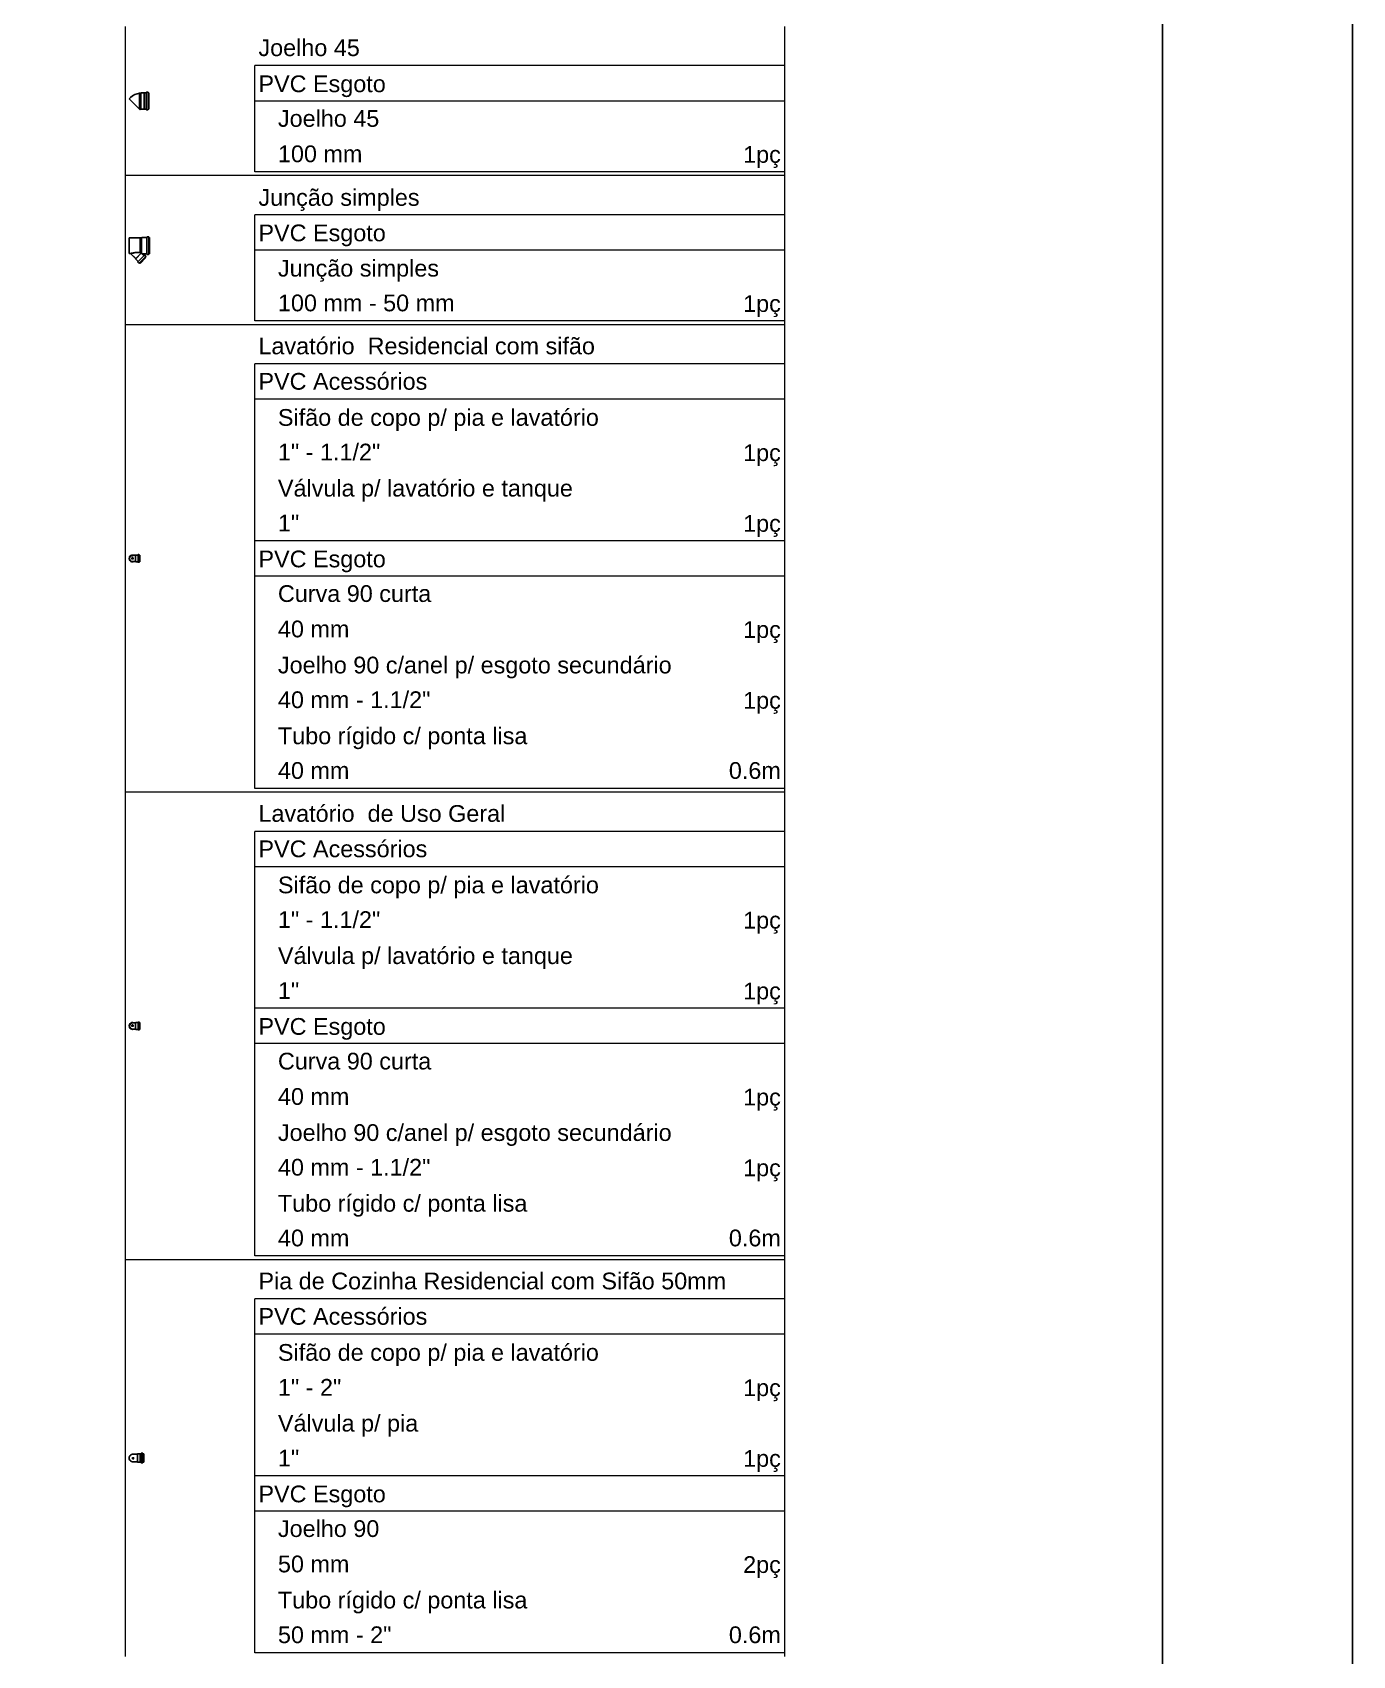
# Model space of a CAD drawing. Header units: millimetres. Extents: x 270 to 744, y -31 to 127.
# Drawn here: x 421.76 to 451.76, y 32.29 to 69.19 of the extents above; entities that cross this region are included whole.
import ezdxf

# ---------------------------------------------------------------- set-up
doc = ezdxf.new("R2010")
doc.units = ezdxf.units.MM
doc.header["$LTSCALE"] = 0.01
doc.header["$MEASUREMENT"] = 0
doc.layers.add('DI-Tabelas', color=7, linetype='Continuous', lineweight=5)
for name, color, linetype in [('FOLHA', 7, 'Continuous'), ('Simbolos', 5, 'Continuous'), ('Simbolos_int', 2, 'Continuous')]:
    doc.layers.add(name, color=color, linetype=linetype)
doc.styles.add('Arial', font='arial.ttf')

# ---------------------------------------------------------------- blocks, each defined once
blk = doc.blocks.new('A3')
at = {"color": 15}
blk.add_lwpolyline([(0, 0), (420, 0), (420, 297), (0, 297)], close=True, dxfattribs=at)
at = {"color": 0}
blk.add_lwpolyline([(25, 10), (410, 10), (410, 287), (25, 287)], close=True, dxfattribs=at)

msp = doc.modelspace()

# ---------------------------------------------------------------- linework, layer by layer
at = {"layer": 'DI-Tabelas'}
for p, q in [((423.867, 65.934), (423.867, 69.324)), ((438.852, 69.324), (438.852, 65.934)), ((438.852, 68.433), (426.806, 68.433)), ((426.806, 67.629), (426.806, 68.433)), ((438.852, 68.433), (438.852, 67.629)), ((438.852, 67.629), (426.806, 67.629)), ((426.806, 66.825), (426.806, 67.629)), ((438.852, 67.629), (438.852, 66.825)), ((426.806, 66.021), (426.806, 66.825)), ((438.852, 66.825), (438.852, 66.021)), ((426.719, 65.934), (423.867, 65.934)), ((423.867, 62.544), (423.867, 65.934)), ((438.852, 65.934), (426.719, 65.934)), ((437.65, 66.021), (426.806, 66.021)), ((438.852, 66.021), (437.65, 66.021)), ((438.852, 65.934), (438.852, 62.544)), ((438.852, 65.044), (426.806, 65.044)), ((426.806, 64.239), (426.806, 65.044)), ((438.852, 65.044), (438.852, 64.239)), ((438.852, 64.239), (426.806, 64.239)), ((426.806, 63.435), (426.806, 64.239)), ((438.852, 64.239), (438.852, 63.435)), ((426.806, 62.631), (426.806, 63.435)), ((438.852, 63.435), (438.852, 62.631)), ((426.719, 62.544), (423.867, 62.544)), ((423.867, 51.916), (423.867, 62.544)), ((438.852, 62.544), (426.719, 62.544)), ((437.65, 62.631), (426.806, 62.631)), ((438.852, 62.631), (437.65, 62.631)), ((438.852, 62.544), (438.852, 51.916)), ((438.852, 61.654), (426.806, 61.654)), ((426.806, 60.849), (426.806, 61.654)), ((438.852, 61.654), (438.852, 60.849)), ((438.852, 60.849), (426.806, 60.849)), ((426.806, 60.045), (426.806, 60.849)), ((438.852, 60.849), (438.852, 60.045)), ((426.806, 59.241), (426.806, 60.045)), ((438.852, 60.045), (438.852, 59.241)), ((426.806, 58.436), (426.806, 59.241)), ((438.852, 59.241), (438.852, 58.436)), ((426.806, 57.632), (426.806, 58.436)), ((438.852, 58.436), (438.852, 57.632)), ((435.054, 57.632), (426.806, 57.632)), ((426.806, 56.828), (426.806, 57.632)), ((438.852, 57.632), (435.054, 57.632)), ((438.852, 57.632), (438.852, 56.828)), ((438.852, 56.828), (426.806, 56.828)), ((426.806, 56.024), (426.806, 56.828)), ((438.852, 56.828), (438.852, 56.024)), ((426.806, 55.219), (426.806, 56.024)), ((438.852, 56.024), (438.852, 55.219)), ((426.806, 54.415), (426.806, 55.219)), ((438.852, 55.219), (438.852, 54.415)), ((426.806, 53.611), (426.806, 54.415)), ((438.852, 54.415), (438.852, 53.611)), ((426.806, 52.807), (426.806, 53.611)), ((438.852, 53.611), (438.852, 52.807)), ((426.806, 52.002), (426.806, 52.807)), ((438.852, 52.807), (438.852, 52.002)), ((426.719, 51.916), (423.867, 51.916)), ((423.867, 41.287), (423.867, 51.916)), ((438.852, 51.916), (426.719, 51.916)), ((435.054, 52.002), (426.806, 52.002)), ((438.852, 52.002), (435.054, 52.002)), ((438.852, 51.916), (438.852, 41.287)), ((438.852, 51.025), (426.806, 51.025)), ((426.806, 50.221), (426.806, 51.025)), ((438.852, 51.025), (438.852, 50.221)), ((438.852, 50.221), (426.806, 50.221)), ((426.806, 49.417), (426.806, 50.221)), ((438.852, 50.221), (438.852, 49.417)), ((426.806, 48.612), (426.806, 49.417)), ((438.852, 49.417), (438.852, 48.612)), ((426.806, 47.808), (426.806, 48.612)), ((438.852, 48.612), (438.852, 47.808)), ((426.806, 47.004), (426.806, 47.808)), ((438.852, 47.808), (438.852, 47.004)), ((435.054, 47.004), (426.806, 47.004)), ((426.806, 46.2), (426.806, 47.004)), ((438.852, 47.004), (435.054, 47.004)), ((438.852, 47.004), (438.852, 46.2)), ((438.852, 46.2), (426.806, 46.2)), ((426.806, 45.395), (426.806, 46.2)), ((438.852, 46.2), (438.852, 45.395)), ((426.806, 44.591), (426.806, 45.395)), ((438.852, 45.395), (438.852, 44.591)), ((426.806, 43.787), (426.806, 44.591)), ((438.852, 44.591), (438.852, 43.787)), ((426.806, 42.982), (426.806, 43.787)), ((438.852, 43.787), (438.852, 42.982)), ((426.806, 42.178), (426.806, 42.982)), ((438.852, 42.982), (438.852, 42.178)), ((426.806, 41.374), (426.806, 42.178)), ((438.852, 42.178), (438.852, 41.374)), ((435.054, 41.374), (426.806, 41.374)), ((438.852, 41.374), (435.054, 41.374)), ((426.719, 41.287), (423.867, 41.287)), ((423.867, 32.268), (423.867, 41.287)), ((438.852, 41.287), (426.719, 41.287)), ((438.852, 41.287), (438.852, 32.268)), ((438.852, 40.397), (426.806, 40.397)), ((426.806, 39.593), (426.806, 40.397)), ((438.852, 40.397), (438.852, 39.593)), ((438.852, 39.593), (426.806, 39.593)), ((426.806, 38.788), (426.806, 39.593)), ((438.852, 39.593), (438.852, 38.788)), ((426.806, 37.984), (426.806, 38.788)), ((438.852, 38.788), (438.852, 37.984)), ((426.806, 37.18), (426.806, 37.984)), ((438.852, 37.984), (438.852, 37.18)), ((426.806, 36.375), (426.806, 37.18)), ((438.852, 37.18), (438.852, 36.375)), ((433.885, 36.375), (426.806, 36.375)), ((426.806, 35.571), (426.806, 36.375)), ((438.852, 36.375), (433.885, 36.375)), ((438.852, 36.375), (438.852, 35.571)), ((438.852, 35.571), (426.806, 35.571)), ((426.806, 34.767), (426.806, 35.571)), ((438.852, 35.571), (438.852, 34.767)), ((426.806, 33.963), (426.806, 34.767)), ((438.852, 34.767), (438.852, 33.963)), ((426.806, 33.158), (426.806, 33.963)), ((438.852, 33.963), (438.852, 33.158)), ((426.806, 32.354), (426.806, 33.158)), ((438.852, 33.158), (438.852, 32.354)), ((433.885, 32.354), (426.806, 32.354)), ((438.852, 32.354), (433.885, 32.354))]:
    msp.add_line(p, q, dxfattribs=at)
at = {"layer": 'Simbolos', "color": 7}
for p, q in [((423.985, 67.71), (423.953, 67.677)), ((424.198, 67.811), (424.188, 67.811)), ((424.188, 67.806), (424.188, 67.811)), ((424.199, 67.806), (424.198, 67.811)), ((424.22, 67.806), (424.199, 67.806)), ((424.199, 67.806), (424.199, 67.63)), ((424.228, 67.813), (424.22, 67.806)), ((424.296, 67.813), (424.228, 67.813)), ((424.297, 67.814), (424.296, 67.813)), ((424.339, 67.814), (424.297, 67.814)), ((424.343, 67.826), (424.342, 67.817)), ((424.379, 67.829), (424.347, 67.829)), ((424.383, 67.827), (424.385, 67.817)), ((424.404, 67.814), (424.389, 67.814)), ((424.404, 67.814), (424.404, 67.446)), ((424.22, 67.447), (424.201, 67.429)), ((424.228, 67.447), (424.227, 67.447)), ((424.296, 67.447), (424.228, 67.447)), ((424.297, 67.446), (424.296, 67.447)), ((424.339, 67.446), (424.297, 67.446)), ((424.343, 67.434), (424.342, 67.443)), ((424.379, 67.431), (424.347, 67.431)), ((424.383, 67.433), (424.385, 67.443)), ((424.404, 67.446), (424.389, 67.446)), ((424.202, 64.516), (423.953, 64.516)), ((423.953, 64.516), (423.953, 64.164)), ((424.203, 64.517), (423.954, 64.517)), ((423.954, 64.517), (423.954, 64.165)), ((424.202, 64.516), (424.202, 64.521)), ((424.213, 64.521), (424.202, 64.521)), ((424.203, 64.517), (424.203, 64.522)), ((424.213, 64.522), (424.203, 64.522)), ((424.214, 64.517), (424.213, 64.522)), ((424.213, 64.516), (424.213, 64.521)), ((424.234, 64.516), (424.213, 64.516)), ((424.235, 64.517), (424.214, 64.517)), ((424.243, 64.524), (424.234, 64.516)), ((424.244, 64.525), (424.235, 64.517)), ((424.353, 64.524), (424.243, 64.524)), ((424.354, 64.525), (424.244, 64.525)), ((424.357, 64.536), (424.356, 64.527)), ((424.358, 64.537), (424.357, 64.528)), ((424.394, 64.54), (424.361, 64.54)), ((424.393, 64.539), (424.361, 64.539)), ((424.397, 64.537), (424.399, 64.527)), ((424.398, 64.538), (424.4, 64.528)), ((424.418, 64.524), (424.403, 64.524)), ((424.419, 64.525), (424.404, 64.525)), ((424.418, 64.524), (424.418, 64.156)), ((424.419, 64.525), (424.419, 64.157)), ((423.984, 64.164), (423.953, 64.164)), ((423.985, 64.165), (423.954, 64.165)), ((424.104, 64.045), (423.984, 64.164)), ((424.105, 64.046), (423.985, 64.165)), ((424.104, 64.035), (424.104, 64.045)), ((424.156, 63.982), (424.104, 64.035)), ((424.105, 64.036), (424.105, 64.046)), ((424.157, 63.983), (424.105, 64.036)), ((424.151, 63.972), (424.157, 63.979)), ((424.151, 63.971), (424.156, 63.978)), ((424.172, 63.945), (424.151, 63.966)), ((424.173, 63.946), (424.152, 63.967)), ((424.176, 63.944), (424.186, 63.949)), ((424.177, 63.945), (424.186, 63.95)), ((424.2, 63.938), (424.19, 63.949)), ((424.201, 63.939), (424.191, 63.95)), ((424.334, 64.072), (424.2, 63.938)), ((424.335, 64.073), (424.201, 63.939)), ((424.29, 64.116), (424.256, 64.15)), ((424.291, 64.117), (424.257, 64.151)), ((424.353, 64.156), (424.258, 64.156)), ((424.354, 64.157), (424.259, 64.157)), ((424.302, 64.123), (424.295, 64.117)), ((424.302, 64.122), (424.295, 64.116)), ((424.328, 64.1), (424.306, 64.122)), ((424.329, 64.101), (424.307, 64.122)), ((424.328, 64.096), (424.323, 64.087)), ((424.334, 64.072), (424.323, 64.083)), ((424.329, 64.097), (424.324, 64.088)), ((424.335, 64.073), (424.324, 64.083)), ((424.357, 64.144), (424.356, 64.153)), ((424.358, 64.145), (424.357, 64.154)), ((424.394, 64.142), (424.361, 64.142)), ((424.393, 64.141), (424.361, 64.141)), ((424.397, 64.143), (424.399, 64.153)), ((424.398, 64.144), (424.4, 64.154)), ((424.418, 64.156), (424.403, 64.156)), ((424.419, 64.157), (424.404, 64.157)), ((424.032, 57.301), (424.065, 57.301)), ((424.065, 57.301), (424.097, 57.301)), ((424.102, 57.306), (424.097, 57.301)), ((424.152, 57.306), (424.102, 57.306)), ((424.155, 57.314), (424.155, 57.309)), ((424.175, 57.317), (424.159, 57.317)), ((424.179, 57.314), (424.18, 57.309)), ((424.194, 57.306), (424.183, 57.306)), ((424.194, 57.306), (424.194, 57.154)), ((424.032, 57.159), (424.065, 57.159)), ((424.065, 57.159), (424.097, 57.159)), ((424.102, 57.154), (424.097, 57.159)), ((424.152, 57.154), (424.102, 57.154)), ((424.155, 57.147), (424.155, 57.151)), ((424.175, 57.143), (424.159, 57.143)), ((424.179, 57.146), (424.18, 57.151)), ((424.194, 57.154), (424.183, 57.154)), ((424.032, 46.673), (424.065, 46.673)), ((424.032, 46.531), (424.065, 46.531)), ((424.065, 46.673), (424.097, 46.673)), ((424.065, 46.53), (424.097, 46.53)), ((424.102, 46.678), (424.097, 46.673)), ((424.102, 46.525), (424.097, 46.53)), ((424.152, 46.678), (424.102, 46.678)), ((424.152, 46.525), (424.102, 46.525)), ((424.155, 46.685), (424.155, 46.681)), ((424.155, 46.518), (424.155, 46.522)), ((424.175, 46.688), (424.159, 46.688)), ((424.175, 46.515), (424.159, 46.515)), ((424.179, 46.686), (424.18, 46.68)), ((424.179, 46.518), (424.18, 46.523)), ((424.194, 46.678), (424.183, 46.678)), ((424.194, 46.525), (424.183, 46.525)), ((424.194, 46.678), (424.194, 46.525)), ((424.14, 36.865), (424.052, 36.865)), ((424.14, 36.69), (424.052, 36.69)), ((424.146, 36.871), (424.14, 36.865)), ((424.146, 36.684), (424.14, 36.69)), ((424.204, 36.871), (424.146, 36.871)), ((424.204, 36.684), (424.146, 36.684)), ((424.205, 36.872), (424.204, 36.871)), ((424.205, 36.683), (424.204, 36.684)), ((424.221, 36.872), (424.205, 36.872)), ((424.221, 36.683), (424.205, 36.683)), ((424.225, 36.884), (424.224, 36.875)), ((424.225, 36.671), (424.224, 36.68)), ((424.259, 36.888), (424.229, 36.888)), ((424.259, 36.668), (424.229, 36.668)), ((424.262, 36.885), (424.265, 36.875)), ((424.262, 36.67), (424.265, 36.68)), ((424.283, 36.872), (424.268, 36.872)), ((424.283, 36.683), (424.268, 36.683)), ((424.283, 36.683), (424.283, 36.872))]:
    msp.add_line(p, q, dxfattribs=at)
for centre, radius, start, end in [((424.224, 67.471), 0.336, 96.0987, 135), ((424.339, 67.818), 0.00346, 270, 355), ((424.347, 67.826), 0.00346, 90, 175), ((424.379, 67.826), 0.00346, 15, 90), ((424.389, 67.818), 0.00346, 195, 270), ((424.224, 67.444), 0.00519, 45, 135), ((424.339, 67.442), 0.00346, 5, 90), ((424.347, 67.434), 0.00346, 185, 270), ((424.379, 67.434), 0.00346, 270, 345), ((424.389, 67.442), 0.00346, 90, 165), ((424.353, 64.528), 0.00346, 270, 355), ((424.354, 64.529), 0.00346, 270, 355), ((424.361, 64.536), 0.00346, 90, 175), ((424.361, 64.537), 0.00346, 90, 175), ((424.393, 64.536), 0.00346, 15, 90), ((424.394, 64.537), 0.00346, 15, 90), ((424.403, 64.528), 0.00346, 195, 270), ((424.404, 64.529), 0.00346, 195, 270), ((423.984, 64.161), 0.00346, 34.2682, 90), ((423.985, 64.162), 0.00346, 34.2682, 90), ((424.153, 63.969), 0.00346, 140, 225), ((424.154, 63.969), 0.00346, 140, 225), ((424.154, 63.98), 0.00346, 320, 45), ((424.155, 63.981), 0.00346, 320, 45), ((424.175, 63.947), 0.00346, 225, 300), ((424.175, 63.948), 0.00346, 225, 300), ((424.188, 63.947), 0.00346, 45, 120), ((424.187, 63.946), 0.00346, 45, 120), ((424.258, 64.152), 0.00346, 90, 225), ((424.259, 64.153), 0.00346, 90, 225), ((424.292, 64.119), 0.00346, 225, 310), ((424.293, 64.119), 0.00346, 225, 310), ((424.304, 64.119), 0.00346, 45, 130), ((424.305, 64.12), 0.00346, 45, 130), ((424.326, 64.085), 0.00346, 150, 225), ((424.327, 64.086), 0.00346, 150, 225), ((424.325, 64.098), 0.00346, 330, 45), ((424.326, 64.099), 0.00346, 330, 45), ((424.353, 64.152), 0.00346, 5, 90), ((424.354, 64.153), 0.00346, 5, 90), ((424.361, 64.144), 0.00346, 185, 270), ((424.361, 64.145), 0.00346, 185, 270), ((424.393, 64.144), 0.00346, 270, 345), ((424.394, 64.145), 0.00346, 270, 345), ((424.403, 64.152), 0.00346, 90, 165), ((424.404, 64.153), 0.00346, 90, 165), ((424.032, 57.23), 0.0712, 90, 270), ((424.152, 57.31), 0.00346, 270, 355), ((424.159, 57.313), 0.00346, 90, 175), ((424.175, 57.313), 0.00346, 15, 90), ((424.183, 57.31), 0.00346, 195, 270), ((424.152, 57.15), 0.00346, 5, 90), ((424.159, 57.147), 0.00346, 185, 270), ((424.175, 57.147), 0.00346, 270, 345), ((424.183, 57.15), 0.00346, 90, 165), ((424.032, 46.602), 0.0712, 90, 270), ((424.152, 46.681), 0.00346, 270, 355), ((424.152, 46.522), 0.00346, 5, 90), ((424.159, 46.685), 0.00346, 90, 175), ((424.159, 46.519), 0.00346, 185, 270), ((424.175, 46.685), 0.00346, 15, 90), ((424.175, 46.519), 0.00346, 270, 345), ((424.183, 46.681), 0.00346, 195, 270), ((424.183, 46.522), 0.00346, 90, 165), ((424.041, 36.778), 0.0883, 82.826, 277.174), ((424.221, 36.876), 0.00346, 270, 355), ((424.221, 36.68), 0.00346, 5, 90), ((424.229, 36.884), 0.00346, 90, 175), ((424.229, 36.671), 0.00346, 185, 270), ((424.259, 36.884), 0.00346, 15, 90), ((424.259, 36.671), 0.00346, 270, 345), ((424.268, 36.876), 0.00346, 195, 270), ((424.268, 36.68), 0.00346, 90, 165)]:
    msp.add_arc(centre, radius, start, end, dxfattribs=at)
at = {"layer": 'Simbolos_int', "color": 7}
for p, q in [((424.201, 67.429), (423.953, 67.677)), ((424.188, 67.811), (424.188, 67.63)), ((424.188, 67.442), (424.188, 67.63)), ((424.198, 67.811), (424.198, 67.63)), ((424.198, 67.446), (424.198, 67.63)), ((424.199, 67.436), (424.199, 67.63)), ((424.22, 67.806), (424.22, 67.448)), ((424.297, 67.814), (424.297, 67.446)), ((424.342, 67.814), (424.342, 67.446)), ((424.386, 67.814), (424.386, 67.446)), ((424.202, 64.178), (424.202, 64.516)), ((424.203, 64.179), (424.203, 64.517)), ((424.213, 64.174), (424.213, 64.516)), ((424.214, 64.175), (424.214, 64.517)), ((424.234, 64.165), (424.234, 64.516)), ((424.235, 64.166), (424.235, 64.517)), ((424.356, 64.524), (424.356, 64.156)), ((424.357, 64.525), (424.357, 64.157)), ((424.4, 64.524), (424.4, 64.156)), ((424.401, 64.525), (424.401, 64.157)), ((424.227, 64.168), (424.104, 64.045)), ((424.228, 64.169), (424.105, 64.046)), ((424.292, 64.114), (424.158, 63.98)), ((424.293, 64.115), (424.159, 63.981)), ((424.322, 64.084), (424.188, 63.951)), ((424.322, 64.085), (424.189, 63.952)), ((424.056, 57.23), (424.002, 57.23)), ((424.032, 57.207), (424.032, 57.272)), ((424.097, 57.159), (424.097, 57.301)), ((424.155, 57.154), (424.155, 57.306)), ((424.181, 57.154), (424.181, 57.306)), ((424.056, 46.602), (424.002, 46.602)), ((424.032, 46.579), (424.032, 46.643)), ((424.097, 46.53), (424.097, 46.673)), ((424.155, 46.525), (424.155, 46.678)), ((424.181, 46.525), (424.181, 46.678)), ((424.041, 36.778), (424.015, 36.778)), ((424.041, 36.778), (424.041, 36.799)), ((424.041, 36.778), (424.041, 36.747)), ((424.041, 36.778), (424.066, 36.778)), ((424.14, 36.865), (424.14, 36.69)), ((424.205, 36.872), (424.205, 36.683)), ((424.224, 36.683), (424.224, 36.872)), ((424.266, 36.683), (424.266, 36.872))]:
    msp.add_line(p, q, dxfattribs=at)
for centre, radius, start, end in [((424.294, 62.684), 1.51, 98.6432, 101.731), ((424.295, 62.685), 1.51, 98.6432, 101.731), ((424.138, 63.955), 0.233, 83.5546, 107.867), ((424.139, 63.956), 0.233, 83.5546, 107.867), ((424.122, 63.927), 0.265, 59.5076, 80.5491), ((424.121, 63.926), 0.265, 59.5076, 80.5491), ((424.032, 57.23), 0.0788, 64.623, 295.377), ((424.032, 46.602), 0.0788, 64.623, 295.377)]:
    msp.add_arc(centre, radius, start, end, dxfattribs=at)

# ---------------------------------------------------------------- block references
at = {"layer": 'FOLHA', "xscale": 0.4322168702846696, "yscale": 0.4322168702846696, "zscale": 0.4322168702846696}
msp.add_blockref('A3', (270.23, -31.36), dxfattribs=at)

# ---------------------------------------------------------------- texts
at = {"layer": 'DI-Tabelas', "line_spacing_factor": 0.6, "style": 'Arial'}
for s, insert, char_height, width, attachment_point in [('Joelho 45', (426.892, 68.645), 0.3804, 4.10779, 7), ('PVC Esgoto', (426.892, 67.716), 0.3804, 4.56421, 7), ('   Joelho 45', (426.892, 67.037), 0.38035, 5.47705, 7), ('   100 mm', (426.892, 66.233), 0.3804, 4.10779, 7), ('1pç', (438.766, 66.107), 0.3804, 1.36926, 9), ('Junção simples', (426.892, 65.13), 0.38035, 6.38989, 7), ('PVC Esgoto', (426.892, 64.326), 0.3804, 4.56421, 7), ('   Junção simples', (426.892, 63.521), 0.38035, 7.75916, 7), ('   100 mm - 50 mm', (426.892, 62.843), 0.38035, 7.75916, 7), ('1pç', (438.766, 62.717), 0.3804, 1.36926, 9), ('Lavatório  Residencial com sifão', (426.892, 61.866), 0.38035, 14.60547, 7), ('PVC Acessórios', (426.892, 61.061), 0.38035, 6.38989, 7), ('   Sifão de copo p/ pia e lavatório', (426.892, 60.131), 0.38035, 15.97474, 7), ('   1" - 1.1/2"', (426.892, 59.453), 0.38035, 6.38989, 7), ('1pç', (438.766, 59.327), 0.3804, 1.36926, 9), ('   Válvula p/ lavatório e tanque', (426.892, 58.523), 0.38035, 14.60547, 7), ('   1"', (426.892, 57.844), 0.3804, 2.28211, 7), ('1pç', (438.766, 57.719), 0.3804, 1.36926, 9), ('PVC Esgoto', (426.892, 56.914), 0.3804, 4.56421, 7), ('   Curva 90 curta', (426.892, 56.236), 0.38035, 7.75916, 7), ('   40 mm', (426.892, 55.431), 0.3804, 3.65137, 7), ('1pç', (438.766, 55.306), 0.3804, 1.36926, 9), ('   Joelho 90 c/anel p/ esgoto secundário', (426.892, 54.502), 0.38035, 18.25684, 7), ('   40 mm - 1.1/2"', (426.892, 53.823), 0.38035, 7.75916, 7), ('1pç', (438.766, 53.697), 0.3804, 1.36926, 9), ('   Tubo rígido c/ ponta lisa', (426.892, 52.893), 0.38035, 12.77979, 7), ('   40 mm', (426.892, 52.214), 0.3804, 3.65137, 7), ('0.6m', (438.766, 52.214), 0.3804, 1.82568, 9), ('Lavatório  de Uso Geral', (426.892, 51.237), 0.38035, 10.49768, 7), ('PVC Acessórios', (426.892, 50.433), 0.38035, 6.38989, 7), ('   Sifão de copo p/ pia e lavatório', (426.892, 49.503), 0.38035, 15.97474, 7), ('   1" - 1.1/2"', (426.892, 48.824), 0.38035, 6.38989, 7), ('1pç', (438.766, 48.699), 0.3804, 1.36926, 9), ('   Válvula p/ lavatório e tanque', (426.892, 47.895), 0.38035, 14.60547, 7), ('   1"', (426.892, 47.216), 0.3804, 2.28211, 7), ('1pç', (438.766, 47.09), 0.3804, 1.36926, 9), ('PVC Esgoto', (426.892, 46.286), 0.3804, 4.56421, 7), ('   Curva 90 curta', (426.892, 45.607), 0.38035, 7.75916, 7), ('   40 mm', (426.892, 44.803), 0.3804, 3.65137, 7), ('1pç', (438.766, 44.677), 0.3804, 1.36926, 9), ('   Joelho 90 c/anel p/ esgoto secundário', (426.892, 43.873), 0.38035, 18.25684, 7), ('   40 mm - 1.1/2"', (426.892, 43.194), 0.38035, 7.75916, 7), ('1pç', (438.766, 43.069), 0.3804, 1.36926, 9), ('   Tubo rígido c/ ponta lisa', (426.892, 42.265), 0.38035, 12.77979, 7), ('   40 mm', (426.892, 41.586), 0.3804, 3.65137, 7), ('0.6m', (438.766, 41.586), 0.3804, 1.82568, 9), ('Pia de Cozinha Residencial com Sifão 50mm', (426.892, 40.609), 0.38035, 18.71326, 7), ('PVC Acessórios', (426.892, 39.804), 0.38035, 6.38989, 7), ('   Sifão de copo p/ pia e lavatório', (426.892, 38.875), 0.38035, 15.97474, 7), ('   1" - 2"', (426.892, 38.196), 0.3804, 4.56421, 7), ('1pç', (438.766, 38.07), 0.3804, 1.36926, 9), ('   Válvula p/ pia', (426.892, 37.266), 0.38035, 7.75916, 7), ('   1"', (426.892, 36.587), 0.3804, 2.28211, 7), ('1pç', (438.766, 36.462), 0.3804, 1.36926, 9), ('PVC Esgoto', (426.892, 35.658), 0.3804, 4.56421, 7), ('   Joelho 90', (426.892, 34.979), 0.38035, 5.47705, 7), ('   50 mm', (426.892, 34.175), 0.3804, 3.65137, 7), ('2pç', (438.766, 34.049), 0.3804, 1.36926, 9), ('   Tubo rígido c/ ponta lisa', (426.892, 33.245), 0.38035, 12.77979, 7), ('   50 mm - 2"', (426.892, 32.566), 0.38035, 5.93347, 7), ('0.6m', (438.766, 32.566), 0.3804, 1.82568, 9)]:
    msp.add_mtext(s, dxfattribs=dict(at, insert=insert, char_height=char_height, width=width, attachment_point=attachment_point))

doc.saveas('drawing.dxf')
